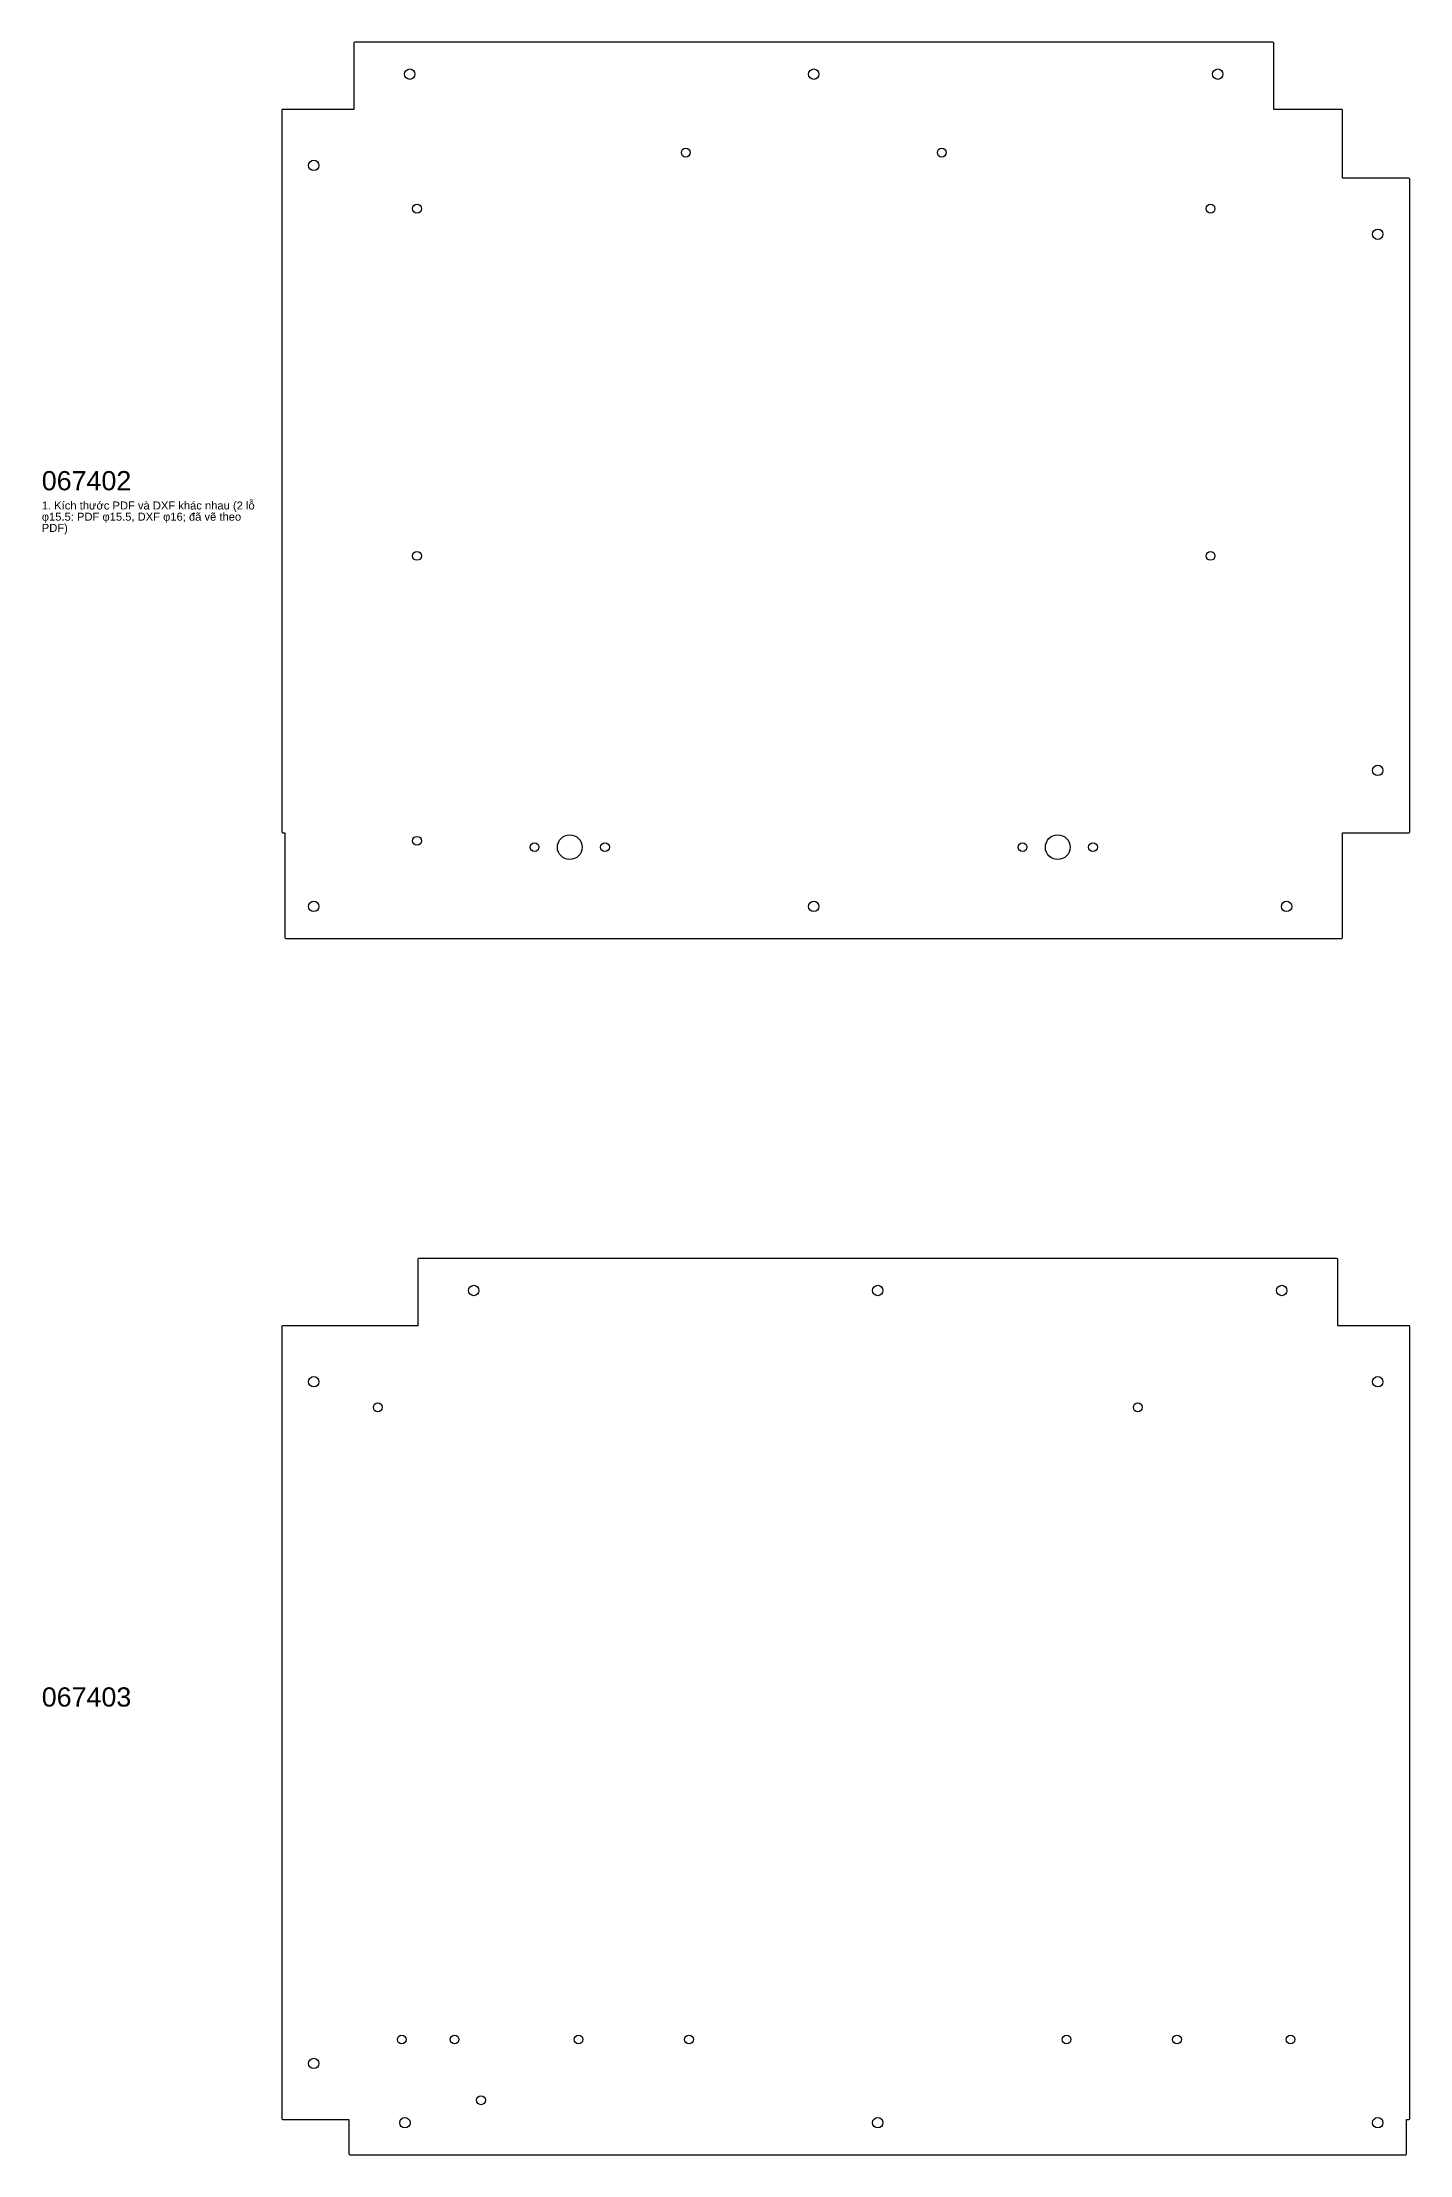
# Model space of a CAD drawing. Extents: x -150 to 740, y 0 to 4711.
# Drawn here: x -150 to 705, y 1071 to 2391 of the extents above; entities that cross this region are included whole.
import ezdxf

# ---------------------------------------------------------------- set-up
doc = ezdxf.new("R2010")
doc.units = 0
doc.header["$MEASUREMENT"] = 0
doc.layers.get('0').update_dxf_attribs({"linetype": 'CONTINUOUS'})
doc.styles.get("Standard").update_dxf_attribs({"font": 'arial.ttf'})

msp = doc.modelspace()

# ---------------------------------------------------------------- linework, layer by layer
for p, q in [((45, 2390.5), (45, 2349)), ((619.5, 2391), (45.5, 2391)), ((620, 2349), (620, 2390.5)), ((0, 2348.5), (0, 1897.5)), ((45, 2349), (0.5, 2349)), ((662.5, 2349), (620, 2349)), ((663, 2306), (663, 2348.5)), ((704.5, 2306), (663, 2306)), ((705, 1897.5), (705, 2305.5)), ((0.5, 1897), (2, 1897)), ((2, 1897), (2, 1831.5)), ((663, 1831.5), (663, 1897)), ((663, 1897), (704.5, 1897)), ((2.5, 1831), (662.5, 1831)), ((85, 1630.5), (85, 1589)), ((659.5, 1631), (85.5, 1631)), ((660, 1589), (660, 1630.5)), ((0, 1588.5), (0, 1093.5)), ((85, 1589), (0.5, 1589)), ((704.5, 1589), (660, 1589)), ((705, 1093.5), (705, 1588.5)), ((0.5, 1093), (42, 1093)), ((42, 1093), (42, 1071.5)), ((703, 1071.5), (703, 1093)), ((703, 1093), (704.5, 1093)), ((42.5, 1071), (702.5, 1071))]:
    msp.add_line(p, q)
for centre, radius in [((80, 2371), 3.25), ((332.5, 2371), 3.25), ((585, 2371), 3.25), ((252.5, 2322), 2.75), ((412.5, 2322), 2.75), ((20, 2314), 3.25), ((84.5, 2287), 2.75), ((580.5, 2287), 2.75), ((685, 2271), 3.25), ((84.5, 2070), 2.75), ((580.5, 2070), 2.75), ((685, 1936), 3.25), ((84.5, 1892), 2.75), ((158, 1888), 2.75), ((180, 1888), 7.75), ((202, 1888), 2.75), ((463, 1888), 2.75), ((485, 1888), 7.75), ((507, 1888), 2.75), ((20, 1851), 3.25), ((332.5, 1851), 3.25), ((628, 1851), 3.25), ((120, 1611), 3.25), ((372.5, 1611), 3.25), ((625, 1611), 3.25), ((20, 1554), 3.25), ((685, 1554), 3.25), ((60, 1538), 2.75), ((535, 1538), 2.75), ((75, 1143), 2.75), ((108, 1143), 2.75), ((185.5, 1143), 2.75), ((254.5, 1143), 2.75), ((490.5, 1143), 2.75), ((559.5, 1143), 2.75), ((630.5, 1143), 2.75), ((20, 1128), 3.25), ((124.5, 1105), 2.75), ((77, 1091), 3.25), ((372.5, 1091), 3.25), ((685, 1091), 3.25)]:
    msp.add_circle(centre, radius)
for centre, start, end in [((45.5, 2390.5), 90, 180), ((619.5, 2390.5), 0, 90), ((0.5, 2348.5), 90, 180), ((662.5, 2348.5), 0, 90), ((704.5, 2305.5), 0, 90), ((0.5, 1897.5), 180, 270), ((704.5, 1897.5), 270, 0), ((2.5, 1831.5), 180, 270), ((662.5, 1831.5), 270, 0), ((85.5, 1630.5), 90, 180), ((659.5, 1630.5), 0, 90), ((0.5, 1588.5), 90, 180), ((704.5, 1588.5), 0, 90), ((0.5, 1093.5), 180, 270), ((704.5, 1093.5), 270, 0), ((42.5, 1071.5), 180, 270), ((702.5, 1071.5), 270, 0)]:
    msp.add_arc(centre, 0.5, start, end)

# ---------------------------------------------------------------- texts
for s, p in [('067402', (-150, 2111)), ('067403', (-150, 1351))]:
    msp.add_text(s, height=12).set_placement(p)
at = {"color": 6}
for s, p in [('1. Kích thước PDF và DXF khác nhau (2 lỗ', (-150, 2099)), ('φ15.5: PDF φ15.5, DXF φ16; đã vẽ theo', (-150, 2092)), ('PDF)', (-150, 2085))]:
    msp.add_text(s, height=5, dxfattribs=at).set_placement(p)

doc.saveas('drawing.dxf')
